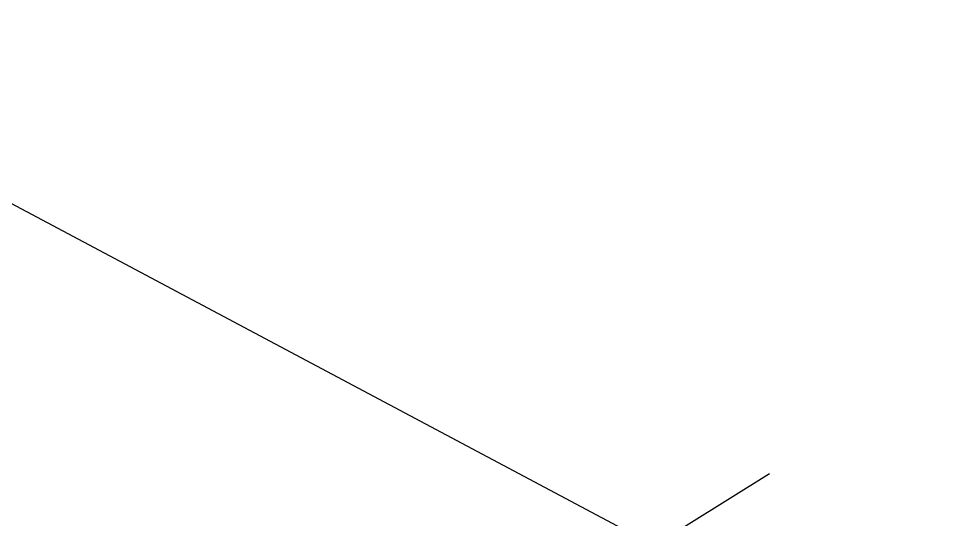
# Model space of a CAD drawing. Header units: millimetres. Extents: x 30991175 to 44589677, y -30249292 to -18704009.
# Drawn here: x 41394576 to 41501763, y -29914835 to -29856813 of the extents above; entities that cross this region are included whole.
import ezdxf

# ---------------------------------------------------------------- set-up
doc = ezdxf.new("R2010")
doc.units = ezdxf.units.MM
doc.header["$LTSCALE"] = 10
doc.layers.add('A1-RD-RF$0$A-FURN', color=9, linetype='Continuous')
doc.layers.add('A1-RI-RF$0$A-TEXT', color=4, linetype='Continuous')

# ---------------------------------------------------------------- blocks, each defined once
blk = doc.blocks.new('A1-RD-RF')
at = {"layer": 'A1-RD-RF$0$A-FURN'}
for points in [[(11187756, -6556814), (11187748, -6556795), (11187746, -6556796), (11187577, -6556350), (11186035, -6556928), (11186017, -6556935), (11186029, -6556969), (11186038, -6556991), (11185991, -6557009), (11185970, -6556953), (11185895, -6556981), (11185923, -6557056), (11186071, -6557449, -0.0014173)], [(11182157, -6558966), (11182149, -6558946), (11182147, -6558948), (11181970, -6558505), (11180615, -6559042), (11180801, -6559505, -0.0011493)]]:
    blk.add_lwpolyline(points, format="xyb", close=True, dxfattribs=at)
at = {"layer": 'Defpoints', "color": 190}
blk.add_lwpolyline([(11193868, -6555450), (11219125, -6511729)], dxfattribs=at)
blk = doc.blocks.new('A1-RI-RF')
at = {"layer": 'Defpoints'}
blk.add_lwpolyline([(11561143.4, -6365363.2), (11729143.4, -6365363.2), (11729143.4, -6484163.2), (11561143.4, -6484163.2)], close=True, dxfattribs=at)
at = {"layer": 'A1-RI-RF$0$A-TEXT'}
blk.add_blockref('A1-RD-RF', (479910.9, 160022.5), dxfattribs=at)

msp = doc.modelspace()

# ---------------------------------------------------------------- block references
at = {"color": 0, "rotation": 332.0000000354235}
msp.add_blockref('A1-RI-RF', (34133901, -18808903), dxfattribs=at)

doc.saveas('drawing.dxf')
